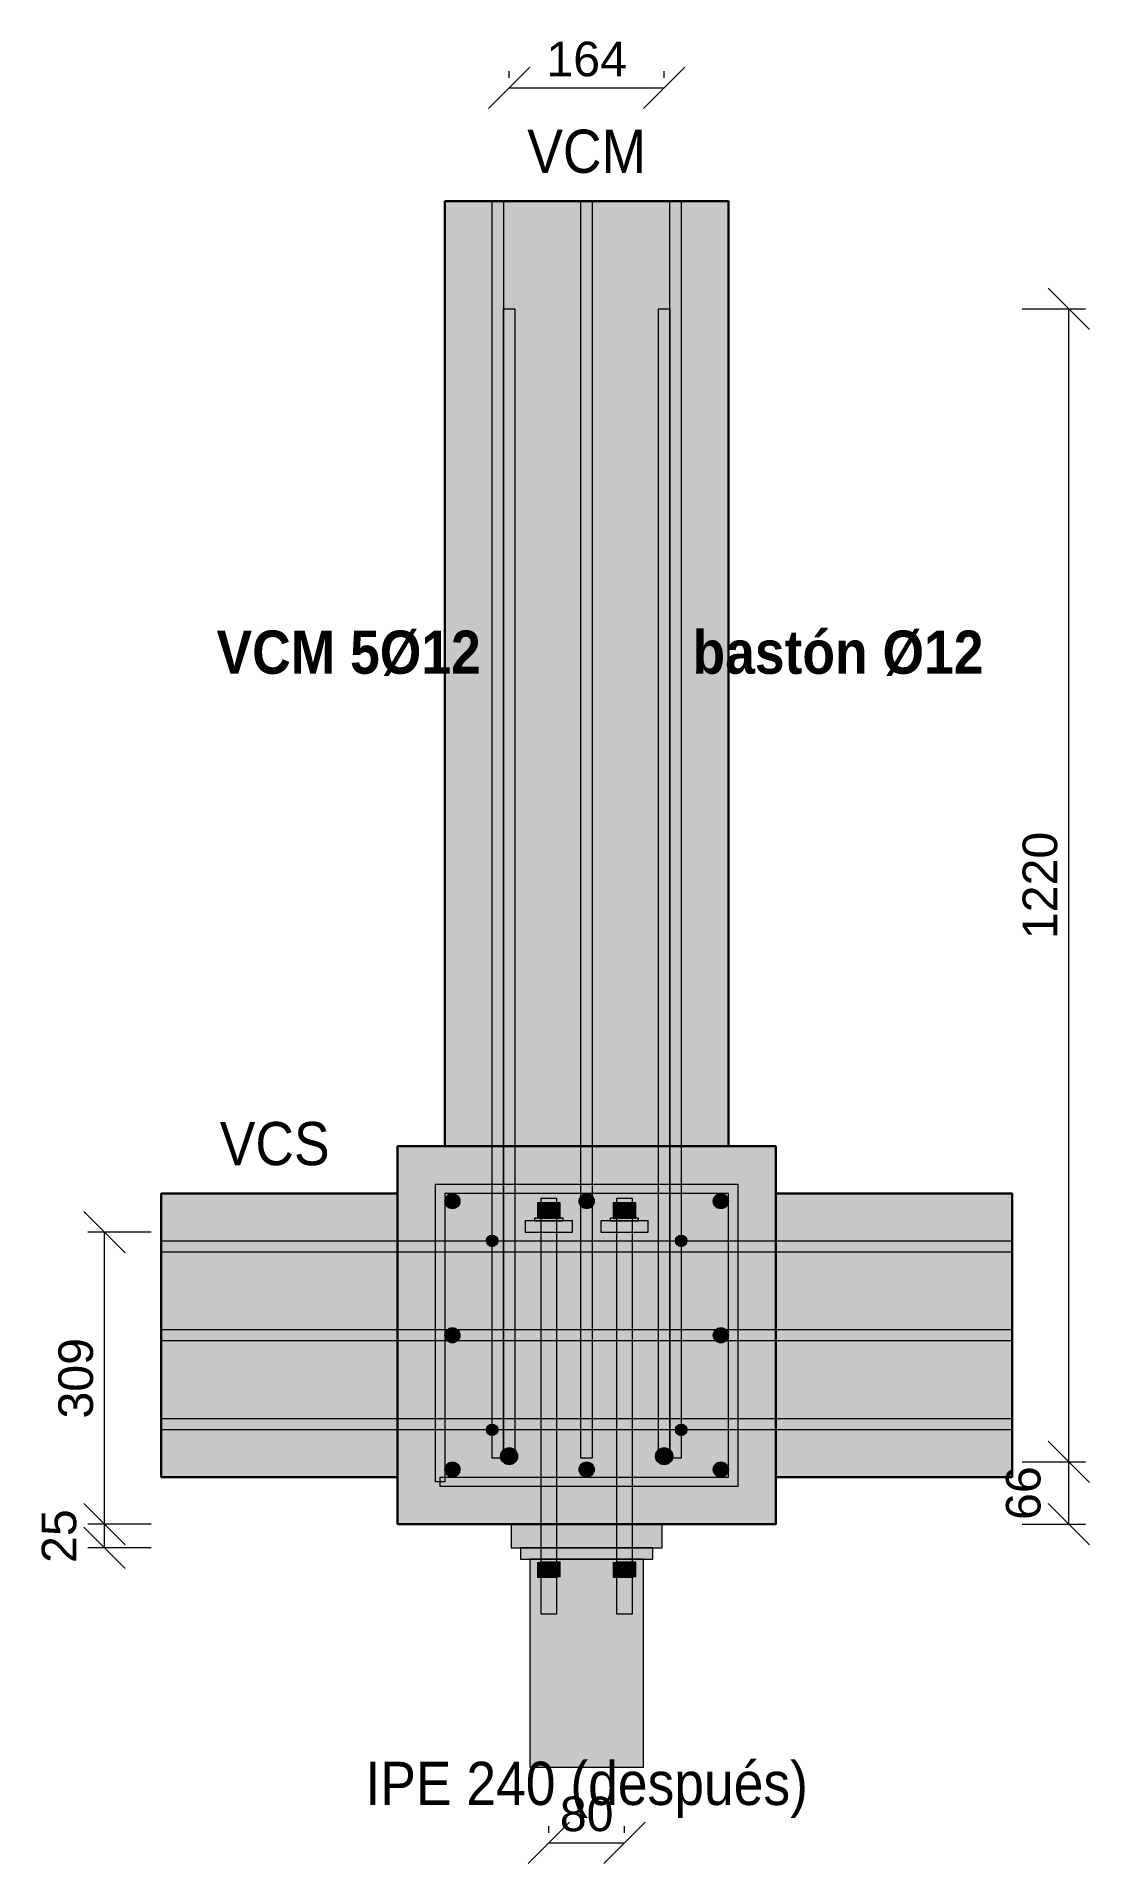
# Model space of a CAD drawing. Header units: millimetres. Extents: x -582 to 532, y -359 to 1574.
import ezdxf
from ezdxf.enums import TextEntityAlignment as Align

# ---------------------------------------------------------------- set-up
doc = ezdxf.new("R2010")
doc.units = ezdxf.units.MM
doc.header["$LTSCALE"] = 20
doc.linetypes.add('TRAZO_3-2', pattern=[1.763889, 1.058333, -0.705556])
for name, color, linetype, lineweight, true_color in [('COTAS', 27, 'Continuous', 15, 0x333333), ('G-r_anc', 24, 'Continuous', 18, 0x7b241c), ('G-r_ancg', 11, 'TRAZO_3-2', 20, 0xd3746b), ('G-r_bas', 34, 'Continuous', 18, 0x7e3a06), ('G-r_bm1', 156, 'Continuous', 18, 0x0e2f44), ('G-r_bm3', 138, 'Continuous', 18, 0x1c2833), ('G-r_bp', 138, 'Continuous', 20, 0x142433), ('G-r_col', 31, 'Continuous', 15, 0xd2bc8c), ('G-r_conc', 252, 'Continuous', 30, 0x6b6b6b), ('G-r_eplate', 253, 'Continuous', 20, 0x848f9a), ('G-r_grout', 9, 'Continuous', 18, 0xb5b5b5), ('G-r_ipe', 127, 'Continuous', 18, 0x1f3347), ('G-r_nut', 26, 'Continuous', 18, 0x3d0f0b), ('G-r_rod', 253, 'Continuous', 15, 0x88bcb2), ('G-r_tie', 9, 'Continuous', 15, 0xbe9ecc), ('T-bsm', 156, 'Continuous', 18, 0x0e2f44), ('T-hk', 44, 'Continuous', 18, 0x7a5500), ('T-label', 49, 'Continuous', 18, 0x222222), ('T-small', 47, 'Continuous', 18, 0x444444)]:
    doc.layers.add(name, color=color, linetype=linetype, lineweight=lineweight, true_color=true_color)
doc.styles.add('ESTANDAR', font='arial.ttf')
doc.styles.add('NEGRITA', font='arialbd.ttf')
doc.dimstyles.new('COTAS_1-20', dxfattribs={"dimscale": 20, "dimtxt": 1.8288, "dimasz": 2, "dimexe": 0.881944, "dimexo": 0.529167, "dimgap": 0.6, "dimtad": 1, "dimdec": 0, "dimtxsty": 'ESTANDAR', "dimtsz": 1.094317, "dimcen": 2.5, "dimclrd": 8, "dimclre": 8, "dimclrt": 250, "dimazin": 3, "dimtfac": 1, "dimtmove": 0, "dimatfit": 3, "dimlwd": 15, "dimlwe": 13})

msp = doc.modelspace()

# ---------------------------------------------------------------- hatches: boundary and pattern name
at = {"layer": 'G-r_anc', "true_color": 0xc0392b}
for points in [[(-48, -95), (-48, 345), (-32, 345), (-32, -95)], [(32, -95), (32, 345), (48, 345), (48, -95)]]:
    msp.add_hatch(color=7, dxfattribs=at).paths.add_polyline_path(points)
at = {"layer": 'G-r_ancg', "true_color": 0xf4dbd9}
for points in [[(-52, -56), (-28, -56), (-28, -40), (-52, -40)], [(28, -56), (52, -56), (52, -40), (28, -40)]]:
    msp.add_hatch(color=7, dxfattribs=at).paths.add_polyline_path(points)
at = {"layer": 'G-r_bas', "true_color": 0xe67e22}
for points in [[(-88, 72), (-88, 1286), (-76, 1286), (-76, 72)], [(76, 72), (76, 1286), (88, 1286), (88, 72)]]:
    msp.add_hatch(color=7, dxfattribs=at).paths.add_polyline_path(points)
h = msp.add_hatch(color=7, dxfattribs=at)
edge = h.paths.add_edge_path()
edge.add_arc((-82, 72), 9, 0, 360)
h = msp.add_hatch(color=7, dxfattribs=at)
edge = h.paths.add_edge_path()
edge.add_arc((82, 72), 9, 0, 360)
at = {"layer": 'G-r_bm1', "true_color": 0x1a5276}
for points in [[(-88, 1400), (-88, 70), (-100, 70), (-100, 1400)], [(6, 1400), (6, 70), (-6, 70), (-6, 1400)], [(100, 1400), (100, 70), (88, 70), (88, 1400)]]:
    msp.add_hatch(color=7, dxfattribs=at).paths.add_polyline_path(points)
at = {"layer": 'G-r_bm3', "true_color": 0x616a6b}
for points in [[(-450, 300), (450, 300), (450, 288), (-450, 288)], [(-450, 206), (450, 206), (450, 194), (-450, 194)], [(-450, 112), (450, 112), (450, 100), (-450, 100)]]:
    msp.add_hatch(color=7, dxfattribs=at).paths.add_polyline_path(points)
at = {"layer": 'G-r_bp', "true_color": 0x34506b}
for points in [[(-65, 309), (-15, 309), (-15, 321), (-65, 321)], [(15, 309), (65, 309), (65, 321), (15, 321)]]:
    msp.add_hatch(color=7, dxfattribs=at).paths.add_polyline_path(points)
at = {"layer": 'G-r_col', "true_color": 0xe9dec7}
h = msp.add_hatch(color=7, dxfattribs=at)
edge = h.paths.add_edge_path()
edge.add_arc((-142, 342), 8, 0, 360)
h = msp.add_hatch(color=7, dxfattribs=at)
edge = h.paths.add_edge_path()
edge.add_arc((0, 342), 8, 0, 360)
h = msp.add_hatch(color=7, dxfattribs=at)
edge = h.paths.add_edge_path()
edge.add_arc((142, 342), 8, 0, 360)
h = msp.add_hatch(color=7, dxfattribs=at)
edge = h.paths.add_edge_path()
edge.add_arc((-142, 200), 8, 0, 360)
h = msp.add_hatch(color=7, dxfattribs=at)
edge = h.paths.add_edge_path()
edge.add_arc((142, 200), 8, 0, 360)
h = msp.add_hatch(color=7, dxfattribs=at)
edge = h.paths.add_edge_path()
edge.add_arc((-142, 58), 8, 0, 360)
h = msp.add_hatch(color=7, dxfattribs=at)
edge = h.paths.add_edge_path()
edge.add_arc((0, 58), 8, 0, 360)
h = msp.add_hatch(color=7, dxfattribs=at)
edge = h.paths.add_edge_path()
edge.add_arc((142, 58), 8, 0, 360)
at = {"layer": 'G-r_conc', "true_color": 0xf5f3ef}
for points in [[(-150, 400), (150, 400), (150, 1400), (-150, 1400)], [(-200, 0), (200, 0), (200, 400), (-200, 400)], [(-200, 50), (-450, 50), (-450, 350), (-200, 350)], [(200, 50), (450, 50), (450, 350), (200, 350)]]:
    msp.add_hatch(color=7, dxfattribs=at).paths.add_polyline_path(points)
at = {"layer": 'G-r_eplate', "true_color": 0xe5ebf1}
msp.add_hatch(color=7, dxfattribs=at).paths.add_polyline_path([(-70, -37), (70, -37), (70, -25), (-70, -25)])
at = {"layer": 'G-r_grout', "true_color": 0xeae8e2}
msp.add_hatch(color=7, dxfattribs=at).paths.add_polyline_path([(-80, -25), (80, -25), (80, 0), (-80, 0)])
at = {"layer": 'G-r_ipe', "true_color": 0xe7edf2}
msp.add_hatch(color=7, dxfattribs=at).paths.add_polyline_path([(-60, -257), (60, -257), (60, -37), (-60, -37)])
at = {"layer": 'G-r_nut', "true_color": 0x7b241c}
for points in [[(-52, 324), (-28, 324), (-28, 340), (-52, 340)], [(28, 324), (52, 324), (52, 340), (28, 340)], [(-55, 321), (-25, 321), (-25, 324), (-55, 324)], [(25, 321), (55, 321), (55, 324), (25, 324)]]:
    msp.add_hatch(color=7, dxfattribs=at).paths.add_polyline_path(points)
at = {"layer": 'G-r_rod', "true_color": 0xc4ded8}
h = msp.add_hatch(color=7, dxfattribs=at)
edge = h.paths.add_edge_path()
edge.add_arc((-100, 300), 6, 0, 360)
h = msp.add_hatch(color=7, dxfattribs=at)
edge = h.paths.add_edge_path()
edge.add_arc((100, 300), 6, 0, 360)
h = msp.add_hatch(color=7, dxfattribs=at)
edge = h.paths.add_edge_path()
edge.add_arc((-100, 100), 6, 0, 360)
h = msp.add_hatch(color=7, dxfattribs=at)
edge = h.paths.add_edge_path()
edge.add_arc((100, 100), 6, 0, 360)
at = {"layer": 'G-r_tie', "true_color": 0xdecee5}
msp.add_hatch(color=7, dxfattribs=at).paths.add_polyline_path([(-155, 50), (150, 50), (150, 350), (-150, 350), (-150, 45), (-160, 45), (-160, 360), (160, 360), (160, 40), (-155, 40)])

# ---------------------------------------------------------------- linework, layer by layer
at = {"layer": 'G-r_anc'}
for points in [[(-48, -95), (-48, 345), (-32, 345), (-32, -95)], [(32, -95), (32, 345), (48, 345), (48, -95)]]:
    msp.add_lwpolyline(points, close=True, dxfattribs=at)
at = {"layer": 'G-r_ancg'}
for points in [[(-52, -56), (-28, -56), (-28, -40), (-52, -40)], [(28, -56), (52, -56), (52, -40), (28, -40)]]:
    msp.add_lwpolyline(points, close=True, dxfattribs=at)
at = {"layer": 'G-r_bas'}
for points in [[(-88, 72), (-88, 1286), (-76, 1286), (-76, 72)], [(76, 72), (76, 1286), (88, 1286), (88, 72)]]:
    msp.add_lwpolyline(points, close=True, dxfattribs=at)
for centre in [(-82, 72), (82, 72)]:
    msp.add_circle(centre, 9, dxfattribs=at)
at = {"layer": 'G-r_bm1'}
for points in [[(-88, 1400), (-88, 70), (-100, 70), (-100, 1400)], [(6, 1400), (6, 70), (-6, 70), (-6, 1400)], [(100, 1400), (100, 70), (88, 70), (88, 1400)]]:
    msp.add_lwpolyline(points, close=True, dxfattribs=at)
at = {"layer": 'G-r_bm3'}
for points in [[(-450, 300), (450, 300), (450, 288), (-450, 288)], [(-450, 206), (450, 206), (450, 194), (-450, 194)], [(-450, 112), (450, 112), (450, 100), (-450, 100)]]:
    msp.add_lwpolyline(points, close=True, dxfattribs=at)
at = {"layer": 'G-r_bp'}
for points in [[(-65, 309), (-15, 309), (-15, 321), (-65, 321)], [(15, 309), (65, 309), (65, 321), (15, 321)]]:
    msp.add_lwpolyline(points, close=True, dxfattribs=at)
at = {"layer": 'G-r_col'}
for centre in [(-142, 342), (0, 342), (142, 342), (-142, 200), (142, 200), (-142, 58), (0, 58), (142, 58)]:
    msp.add_circle(centre, 8, dxfattribs=at)
at = {"layer": 'G-r_conc'}
for points in [[(-150, 400), (150, 400), (150, 1400), (-150, 1400)], [(-200, 0), (200, 0), (200, 400), (-200, 400)], [(-200, 50), (-450, 50), (-450, 350), (-200, 350)], [(200, 50), (450, 50), (450, 350), (200, 350)]]:
    msp.add_lwpolyline(points, close=True, dxfattribs=at)
at = {"layer": 'G-r_eplate'}
msp.add_lwpolyline([(-70, -37), (70, -37), (70, -25), (-70, -25)], close=True, dxfattribs=at)
at = {"layer": 'G-r_grout'}
msp.add_lwpolyline([(-80, -25), (80, -25), (80, 0), (-80, 0)], close=True, dxfattribs=at)
at = {"layer": 'G-r_ipe'}
msp.add_lwpolyline([(-60, -257), (60, -257), (60, -37), (-60, -37)], close=True, dxfattribs=at)
at = {"layer": 'G-r_nut'}
for points in [[(-52, 324), (-28, 324), (-28, 340), (-52, 340)], [(28, 324), (52, 324), (52, 340), (28, 340)], [(-55, 321), (-25, 321), (-25, 324), (-55, 324)], [(25, 321), (55, 321), (55, 324), (25, 324)]]:
    msp.add_lwpolyline(points, close=True, dxfattribs=at)
at = {"layer": 'G-r_rod'}
for centre in [(-100, 300), (100, 300), (-100, 100), (100, 100)]:
    msp.add_circle(centre, 6, dxfattribs=at)
at = {"layer": 'G-r_tie'}
msp.add_lwpolyline([(-155, 50), (150, 50), (150, 350), (-150, 350), (-150, 45), (-160, 45), (-160, 360), (160, 360), (160, 40), (-155, 40)], close=True, dxfattribs=at)

# ---------------------------------------------------------------- texts
at = {"layer": 'T-bsm', "color": 156, "true_color": 0x0e2f44, "style": 'NEGRITA', "width": 0.885}
msp.add_text('VCM 5Ø12', height=45.72, dxfattribs=at).set_placement((-112, 900), align=Align.RIGHT)
at = {"layer": 'T-hk', "color": 44, "true_color": 0x7a5500, "style": 'NEGRITA', "width": 0.885}
msp.add_text('bastón Ø12', height=45.72, dxfattribs=at).set_placement((112, 900))
at = {"layer": 'T-label', "color": 49, "true_color": 0x222222, "style": 'ESTANDAR', "width": 0.885}
for s, p in [('VCM', (0, 1430)), ('VCS', (-330, 380))]:
    msp.add_text(s, height=45.72, dxfattribs=at).set_placement(p, align=Align.CENTER)
at = {"layer": 'T-small', "color": 47, "true_color": 0x444444, "style": 'ESTANDAR', "width": 0.885}
msp.add_text('IPE 240 (después)', height=45.72, dxfattribs=at).set_placement((0, -297), align=Align.CENTER)

# ---------------------------------------------------------------- dimensions: what is measured, and where the dimension line sits
at = {"layer": 'COTAS'}
for base, p1, p2 in [((-82, 1520), (-82, 1520), (82, 1520)), ((-40, -337), (-40, -337), (40, -337))]:
    msp.add_linear_dim(base=base, p1=p1, p2=p2, dimstyle='COTAS_1-20', dxfattribs=at).render()
for base, p1, p2 in [((510, 66), (450, 66), (450, 1286)), ((-510, 0), (-450, 0), (-450, 309)), ((510, 0), (450, 0), (450, 66)), ((-510, -25), (-450, -25), (-450, 0))]:
    msp.add_linear_dim(base=base, p1=p1, p2=p2, angle=90, dimstyle='COTAS_1-20', dxfattribs=at).render()

doc.saveas('drawing.dxf')
